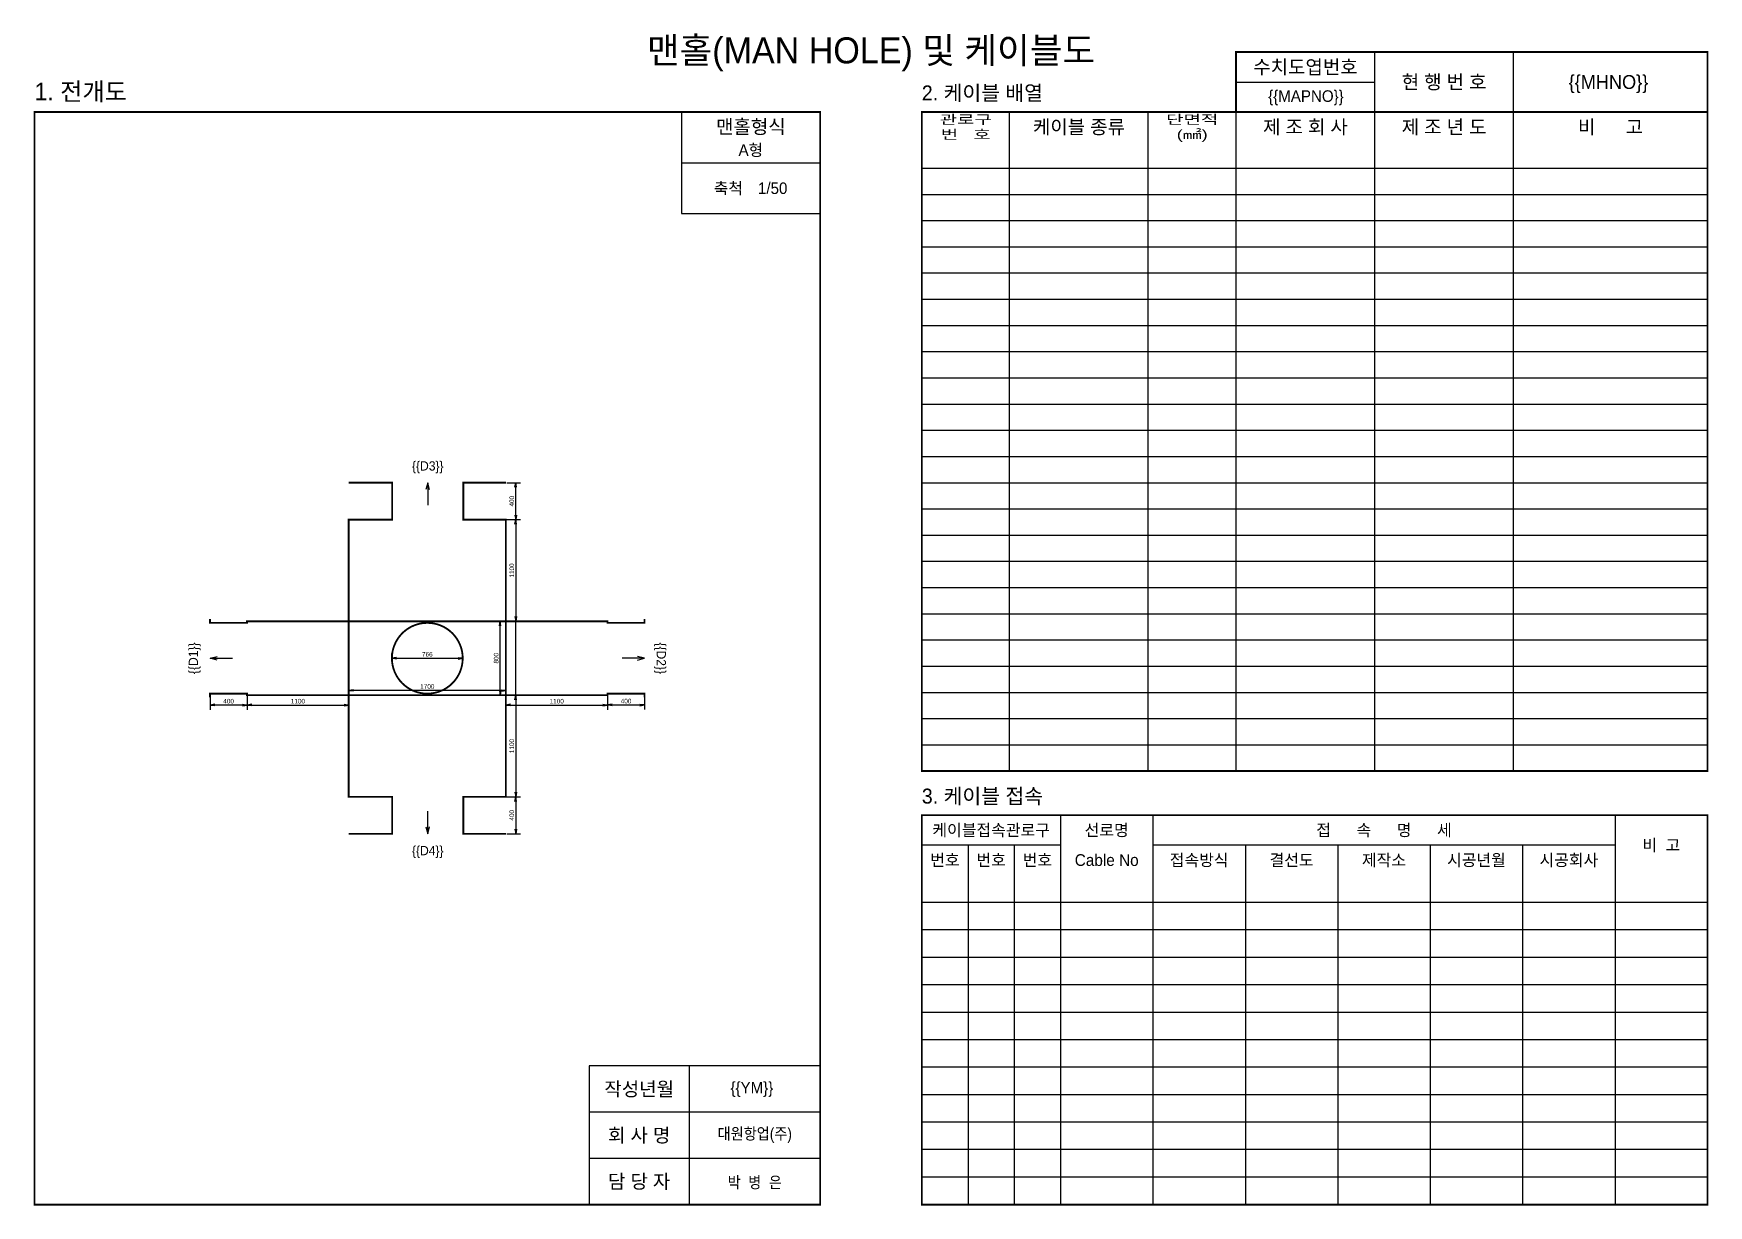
# Model space of a CAD drawing. Extents: x 135919 to 154040, y -156401 to -143717.
import ezdxf
from ezdxf.enums import TextEntityAlignment as Align

# ---------------------------------------------------------------- set-up
doc = ezdxf.new("R2010")
doc.units = 0
doc.header["$LTSCALE"] = 300
doc.linetypes.add('DASHED2', pattern=[0.375, 0.25, -0.125])
for name, color, linetype in [('arrow', 5, 'Continuous'), ('Attr', 7, 'Continuous'), ('con', 7, 'Continuous'), ('Dim', 5, 'Continuous'), ('FORM', 5, 'Continuous'), ('Form_Text', 7, 'Continuous'), ('mh', 7, 'Continuous')]:
    doc.layers.add(name, color=color, linetype=linetype)
doc.styles.add('Attr', font='')
doc.styles.add('DIM', font='')
doc.styles.add('Form_Text', font='')
doc.styles.get('Attr').set_extended_font_data('굴림')
doc.styles.get('DIM').set_extended_font_data('굴림')
doc.styles.get('Form_Text').set_extended_font_data('돋움')
doc.dimstyles.new('hjmh', dxfattribs={"dimscale": 0, "dimtxt": 50, "dimasz": 50, "dimexe": 50, "dimexo": 10, "dimgap": 17, "dimtad": 1, "dimdec": 0, "dimtxsty": 'DIM', "dimblk": 'OPEN', "dimcen": 2.5, "dimclrd": 5, "dimclre": 5, "dimclrt": 5, "dimazin": 3, "dimtfac": 10, "dimtdec": 0, "dimtmove": 2, "dimatfit": 3, "dimldrblk": 'OPEN'})

# ---------------------------------------------------------------- blocks, each defined once
blk = doc.blocks.new('_Open')
at = {"color": 0, "linetype": 'ByBlock', "lineweight": -2}
for p, q in [((-1, 0.17), (0, 0)), ((-1, -0.17), (0, 0)), ((0, 0), (-1, 0))]:
    blk.add_line(p, q, dxfattribs=at)
blk = doc.blocks.new('*D2')
at = {"layer": 'Defpoints', "color": 0, "transparency": 16777216}
for p in [(140968, -150078), (141030, -150078), (141030, -150878)]:
    blk.add_point(p, dxfattribs=at)
at = {"layer": 'Dim', "color": 5, "lineweight": -2, "transparency": 16777216}
for p, q in [((141020, -150078), (140918, -150078)), ((140968, -150828), (140968, -150128)), ((141020, -150878), (140918, -150878))]:
    blk.add_line(p, q, dxfattribs=at)
at = {"layer": 'Dim', "color": 5, "lineweight": -2, "transparency": 16777216, "xscale": 50, "yscale": 50, "zscale": 50}
for p, rotation in [((140968, -150078), 90), ((140968, -150878), 270)]:
    blk.add_blockref('_Open', p, dxfattribs=dict(at, rotation=rotation))
at = {"layer": 'Dim', "color": 5, "transparency": 16777216, "insert": (140925, -150478), "char_height": 50, "attachment_point": 5, "rotation": 90, "style": 'DIM'}
blk.add_mtext('\\A1;800', dxfattribs=at)
blk = doc.blocks.new('*D3')
at = {"layer": 'Defpoints', "color": 0, "transparency": 16777216}
for p in [(139330, -150827), (139330, -150868), (141030, -150878)]:
    blk.add_point(p, dxfattribs=at)
at = {"layer": 'Dim', "color": 5, "lineweight": -2, "transparency": 16777216}
for p, q in [((139330, -150858), (139330, -150777)), ((140980, -150827), (139380, -150827)), ((141030, -150868), (141030, -150777))]:
    blk.add_line(p, q, dxfattribs=at)
at = {"layer": 'Dim', "color": 5, "lineweight": -2, "transparency": 16777216, "xscale": 50, "yscale": 50, "zscale": 50, "rotation": 180}
blk.add_blockref('_Open', (139330, -150827), dxfattribs=at)
at = {"layer": 'Dim', "color": 5, "lineweight": -2, "transparency": 16777216, "xscale": 50, "yscale": 50, "zscale": 50}
blk.add_blockref('_Open', (141030, -150827), dxfattribs=at)
at = {"layer": 'Dim', "color": 5, "transparency": 16777216, "insert": (140180, -150784), "char_height": 50, "attachment_point": 5, "style": 'DIM'}
blk.add_mtext('\\A1;1700', dxfattribs=at)
blk = doc.blocks.new('arrow')
at = {"layer": 'Dim', "color": 0}
blk.add_line((-150, 0), (-487, 0), dxfattribs=at)
at = {"layer": 'Dim', "color": 0, "linetype": 'ByBlock'}
for p, q in [((-150, 40), (0, 0)), ((0, 0), (-150, -40)), ((0, 0), (-150, 0))]:
    blk.add_line(p, q, dxfattribs=at)
blk = doc.blocks.new('*D4')
at = {"layer": 'Defpoints', "color": 0, "transparency": 16777216}
for p in [(139797, -150478), (140563, -150478), (140563, -150478)]:
    blk.add_point(p, dxfattribs=at)
at = {"layer": 'mh', "color": 5, "lineweight": -2, "transparency": 16777216}
for p, q in [((139797, -150468), (139797, -150428)), ((139847, -150478), (140513, -150478)), ((140563, -150468), (140563, -150428))]:
    blk.add_line(p, q, dxfattribs=at)
at = {"layer": 'mh', "color": 5, "lineweight": -2, "transparency": 16777216, "xscale": 50, "yscale": 50, "zscale": 50, "rotation": 180}
blk.add_blockref('_Open', (139797, -150478), dxfattribs=at)
at = {"layer": 'mh', "color": 5, "lineweight": -2, "transparency": 16777216, "xscale": 50, "yscale": 50, "zscale": 50}
blk.add_blockref('_Open', (140563, -150478), dxfattribs=at)
at = {"layer": 'mh', "color": 5, "transparency": 16777216, "insert": (140180, -150436), "char_height": 50, "attachment_point": 5, "style": 'DIM'}
blk.add_mtext('\\A1;766', dxfattribs=at)
blk = doc.blocks.new('*D5')
at = {"layer": 'Defpoints', "color": 0, "transparency": 16777216}
for p in [(141030, -150878), (141030, -151978), (141137, -151978)]:
    blk.add_point(p, dxfattribs=at)
at = {"layer": 'Dim', "color": 5, "lineweight": -2, "transparency": 16777216}
for p, q in [((141040, -150878), (141187, -150878)), ((141137, -150928), (141137, -151928)), ((141040, -151978), (141187, -151978))]:
    blk.add_line(p, q, dxfattribs=at)
at = {"layer": 'Dim', "color": 5, "lineweight": -2, "transparency": 16777216, "xscale": 50, "yscale": 50, "zscale": 50}
for p, rotation in [((141137, -150878), 90), ((141137, -151978), 270)]:
    blk.add_blockref('_Open', p, dxfattribs=dict(at, rotation=rotation))
at = {"layer": 'Dim', "color": 5, "transparency": 16777216, "insert": (141094, -151428), "char_height": 50, "attachment_point": 5, "rotation": 90, "style": 'DIM'}
blk.add_mtext('\\A1;1100', dxfattribs=at)
blk = doc.blocks.new('*D6')
at = {"layer": 'Defpoints', "color": 0, "transparency": 16777216}
for p in [(141030, -151978), (141030, -152378), (141137, -152378)]:
    blk.add_point(p, dxfattribs=at)
at = {"layer": 'Dim', "color": 5, "lineweight": -2, "transparency": 16777216}
for p, q in [((141040, -151978), (141187, -151978)), ((141137, -152028), (141137, -152328)), ((141040, -152378), (141187, -152378))]:
    blk.add_line(p, q, dxfattribs=at)
at = {"layer": 'Dim', "color": 5, "lineweight": -2, "transparency": 16777216, "xscale": 50, "yscale": 50, "zscale": 50}
for p, rotation in [((141137, -151978), 90), ((141137, -152378), 270)]:
    blk.add_blockref('_Open', p, dxfattribs=dict(at, rotation=rotation))
at = {"layer": 'Dim', "color": 5, "transparency": 16777216, "insert": (141094, -152178), "char_height": 50, "attachment_point": 5, "rotation": 90, "style": 'DIM'}
blk.add_mtext('\\A1;400', dxfattribs=at)
blk = doc.blocks.new('*D7')
at = {"layer": 'Defpoints', "color": 0, "transparency": 16777216}
for p in [(141030, -150878), (142130, -150878), (142130, -150985)]:
    blk.add_point(p, dxfattribs=at)
at = {"layer": 'Dim', "color": 5, "lineweight": -2, "transparency": 16777216}
for p, q in [((141030, -150888), (141030, -151035)), ((142130, -150888), (142130, -151035)), ((141080, -150985), (142080, -150985))]:
    blk.add_line(p, q, dxfattribs=at)
at = {"layer": 'Dim', "color": 5, "lineweight": -2, "transparency": 16777216, "xscale": 50, "yscale": 50, "zscale": 50, "rotation": 180}
blk.add_blockref('_Open', (141030, -150985), dxfattribs=at)
at = {"layer": 'Dim', "color": 5, "lineweight": -2, "transparency": 16777216, "xscale": 50, "yscale": 50, "zscale": 50}
blk.add_blockref('_Open', (142130, -150985), dxfattribs=at)
at = {"layer": 'Dim', "color": 5, "transparency": 16777216, "insert": (141580, -150943), "char_height": 50, "attachment_point": 5, "style": 'DIM'}
blk.add_mtext('\\A1;1100', dxfattribs=at)
blk = doc.blocks.new('*D8')
at = {"layer": 'Defpoints', "color": 0, "transparency": 16777216}
for p in [(142130, -150861), (142530, -150861), (142530, -150984)]:
    blk.add_point(p, dxfattribs=at)
at = {"layer": 'Dim', "color": 5, "lineweight": -2, "transparency": 16777216}
for p, q in [((142130, -150871), (142130, -151034)), ((142530, -150871), (142530, -151034)), ((142180, -150984), (142480, -150984))]:
    blk.add_line(p, q, dxfattribs=at)
at = {"layer": 'Dim', "color": 5, "lineweight": -2, "transparency": 16777216, "xscale": 50, "yscale": 50, "zscale": 50, "rotation": 180}
blk.add_blockref('_Open', (142130, -150984), dxfattribs=at)
at = {"layer": 'Dim', "color": 5, "lineweight": -2, "transparency": 16777216, "xscale": 50, "yscale": 50, "zscale": 50}
blk.add_blockref('_Open', (142530, -150984), dxfattribs=at)
at = {"layer": 'Dim', "color": 5, "transparency": 16777216, "insert": (142330, -150942), "char_height": 50, "attachment_point": 5, "style": 'DIM'}
blk.add_mtext('\\A1;400', dxfattribs=at)
blk = doc.blocks.new('*D9')
at = {"layer": 'Defpoints', "color": 0, "transparency": 16777216}
for p in [(138230, -150878), (139330, -150878), (139330, -150985)]:
    blk.add_point(p, dxfattribs=at)
at = {"layer": 'Dim', "color": 5, "lineweight": -2, "transparency": 16777216}
for p, q in [((138230, -150888), (138230, -151035)), ((139330, -150888), (139330, -151035)), ((138280, -150985), (139280, -150985))]:
    blk.add_line(p, q, dxfattribs=at)
at = {"layer": 'Dim', "color": 5, "lineweight": -2, "transparency": 16777216, "xscale": 50, "yscale": 50, "zscale": 50, "rotation": 180}
blk.add_blockref('_Open', (138230, -150985), dxfattribs=at)
at = {"layer": 'Dim', "color": 5, "lineweight": -2, "transparency": 16777216, "xscale": 50, "yscale": 50, "zscale": 50}
blk.add_blockref('_Open', (139330, -150985), dxfattribs=at)
at = {"layer": 'Dim', "color": 5, "transparency": 16777216, "insert": (138780, -150943), "char_height": 50, "attachment_point": 5, "style": 'DIM'}
blk.add_mtext('\\A1;1100', dxfattribs=at)
blk = doc.blocks.new('*D10')
at = {"layer": 'Defpoints', "color": 0, "transparency": 16777216}
for p in [(137830, -150878), (138230, -150878), (137830, -150985)]:
    blk.add_point(p, dxfattribs=at)
at = {"layer": 'Dim', "color": 5, "lineweight": -2, "transparency": 16777216}
for p, q in [((137830, -150888), (137830, -151035)), ((138230, -150888), (138230, -151035)), ((138180, -150985), (137880, -150985))]:
    blk.add_line(p, q, dxfattribs=at)
at = {"layer": 'Dim', "color": 5, "lineweight": -2, "transparency": 16777216, "xscale": 50, "yscale": 50, "zscale": 50, "rotation": 180}
blk.add_blockref('_Open', (137830, -150985), dxfattribs=at)
at = {"layer": 'Dim', "color": 5, "lineweight": -2, "transparency": 16777216, "xscale": 50, "yscale": 50, "zscale": 50}
blk.add_blockref('_Open', (138230, -150985), dxfattribs=at)
at = {"layer": 'Dim', "color": 5, "transparency": 16777216, "insert": (138030, -150943), "char_height": 50, "attachment_point": 5, "style": 'DIM'}
blk.add_mtext('\\A1;400', dxfattribs=at)
blk = doc.blocks.new('*D11')
at = {"layer": 'Defpoints', "color": 0, "transparency": 16777216}
for p in [(141030, -148978), (141030, -150078), (141137, -150078)]:
    blk.add_point(p, dxfattribs=at)
at = {"layer": 'Dim', "color": 5, "lineweight": -2, "transparency": 16777216}
for p, q in [((141040, -148978), (141187, -148978)), ((141137, -149028), (141137, -150028)), ((141040, -150078), (141187, -150078))]:
    blk.add_line(p, q, dxfattribs=at)
at = {"layer": 'Dim', "color": 5, "lineweight": -2, "transparency": 16777216, "xscale": 50, "yscale": 50, "zscale": 50}
for p, rotation in [((141137, -148978), 90), ((141137, -150078), 270)]:
    blk.add_blockref('_Open', p, dxfattribs=dict(at, rotation=rotation))
at = {"layer": 'Dim', "color": 5, "transparency": 16777216, "insert": (141094, -149528), "char_height": 50, "attachment_point": 5, "rotation": 90, "style": 'DIM'}
blk.add_mtext('\\A1;1100', dxfattribs=at)
blk = doc.blocks.new('*D12')
at = {"layer": 'Defpoints', "color": 0, "transparency": 16777216}
for p in [(141030, -148578), (141137, -148578), (141030, -148978)]:
    blk.add_point(p, dxfattribs=at)
at = {"layer": 'Dim', "color": 5, "lineweight": -2, "transparency": 16777216}
for p, q in [((141040, -148578), (141187, -148578)), ((141137, -148928), (141137, -148628)), ((141040, -148978), (141187, -148978))]:
    blk.add_line(p, q, dxfattribs=at)
at = {"layer": 'Dim', "color": 5, "lineweight": -2, "transparency": 16777216, "xscale": 50, "yscale": 50, "zscale": 50}
for p, rotation in [((141137, -148578), 90), ((141137, -148978), 270)]:
    blk.add_blockref('_Open', p, dxfattribs=dict(at, rotation=rotation))
at = {"layer": 'Dim', "color": 5, "transparency": 16777216, "insert": (141094, -148778), "char_height": 50, "attachment_point": 5, "rotation": 90, "style": 'DIM'}
blk.add_mtext('\\A1;400', dxfattribs=at)

msp = doc.modelspace()

# ---------------------------------------------------------------- linework, layer by layer
at = {"layer": 'con', "lineweight": 0, "const_width": 20}
for points in [[(139329.9, -150078.2), (139329.9, -148978.2), (139799.9, -148978.2), (139799.9, -148578.2), (139329.9, -148578.2)], [(141029.9, -150078.2), (141029.9, -148978.2), (140569.9, -148978.2), (140569.9, -148578.2), (141029.9, -148578.2)], [(139329.9, -150878.2), (139329.9, -151978.2), (139799.9, -151978.2), (139799.9, -152378.2), (139329.9, -152378.2)], [(141029.9, -152378.2), (140569.9, -152378.2), (140569.9, -151978.2), (141029.9, -151978.2), (141029.9, -150878.2)]]:
    msp.add_lwpolyline(points, dxfattribs=at)
at = {"layer": 'con', "lineweight": 0}
for points in [[(139329.9, -150078.2, 20, 20, 0), (138229.9, -150078.2, 20, 20, 0), (138229.9, -150095.2, 20, 20, 0), (137829.9, -150095.2, 20, 20, 0), (137829.9, -150054.2, 0, 0, 0)], [(141029.9, -150078.2, 20, 20, 0), (142129.9, -150078.2, 20, 20, 0), (142129.9, -150095.2, 20, 20, 0), (142529.9, -150095.2, 20, 20, 0), (142529.9, -150054.2, 0, 0, 0)], [(139329.9, -150878.2, 20, 20, 0), (138229.9, -150878.2, 20, 20, 0), (138229.9, -150861.2, 20, 20, 0), (137829.9, -150861.2, 20, 20, 0), (137829.9, -150902.3, 0, 0, 0)], [(141029.9, -150878.2, 20, 20, 0), (142129.9, -150878.2, 20, 20, 0), (142129.9, -150861.2, 20, 20, 0), (142529.9, -150861.2, 20, 20, 0), (142529.9, -150902.3, 0, 0, 0)]]:
    msp.add_lwpolyline(points, format="xyseb", dxfattribs=at)
at = {"layer": 'con', "lineweight": 0, "const_width": 20}
msp.add_lwpolyline([(141029.9, -150078.2), (139329.9, -150078.2), (139329.9, -150878.2), (141029.9, -150878.2)], close=True, dxfattribs=at)
at = {"layer": 'Dim'}
msp.add_lwpolyline([(141136.9, -150928.2), (141136.9, -150078.2)], dxfattribs=at)
at = {"layer": 'FORM', "linetype": 'Continuous'}
for points, const_width in [([(148929.9, -144566.2), (148929.9, -143917.9), (150429.9, -143917.9), (154029.9, -143917.9), (154029.9, -144566.2)], 20.8), ([(135929.9, -144566.2), (144429.9, -144566.2), (144429.9, -156390.2), (135929.9, -156390.2), (135929.9, -144566.2)], 20.8), ([(154029.9, -151697.7), (145529.9, -151697.7), (145529.9, -144566.2), (154029.9, -144566.2), (154029.9, -151697.7)], 20.8), ([(145529.9, -144890.4), (154029.9, -144890.4)], 0.0833), ([(145529.9, -156390.2), (154029.9, -156390.2), (154029.9, -152176.1), (145529.9, -152176.1), (145529.9, -156390.2)], 20.8), ([(154029.9, -152824.4), (145529.9, -152824.4)], 0.0833)]:
    msp.add_lwpolyline(points, dxfattribs=dict(at, const_width=const_width))
for points in [[(150429.9, -151697.7), (150429.9, -143917.9)], [(151929.9, -151697.7), (151929.9, -143917.9)], [(148929.9, -144242.1), (150429.9, -144242.1)], [(142929.9, -144566.2), (142929.9, -145116.2), (142929.9, -145666.2), (144429.9, -145666.2)], [(146479.9, -151697.7), (146479.9, -144566.2)], [(147979.9, -151697.7), (147979.9, -144566.2)], [(148929.9, -151697.7), (148929.9, -144566.2)], [(142929.9, -145116.2), (144429.9, -145116.2)], [(145529.9, -145174.2), (154029.9, -145174.2)], [(145529.9, -145457.9), (154029.9, -145457.9)], [(145529.9, -145741.5), (154029.9, -145741.5)], [(145529.9, -146025.2), (154029.9, -146025.2)], [(145529.9, -146308.8), (154029.9, -146308.8)], [(145529.9, -146592.5), (154029.9, -146592.5)], [(145529.9, -146876.1), (154029.9, -146876.1)], [(145529.9, -147159.7), (154029.9, -147159.7)], [(145529.9, -147443.4), (154029.9, -147443.4)], [(145529.9, -147727), (154029.9, -147727)], [(145529.9, -148010.7), (154029.9, -148010.7)], [(145529.9, -148294.3), (154029.9, -148294.3)], [(145529.9, -148578), (154029.9, -148578)], [(145529.9, -148861.6), (154029.9, -148861.6)], [(145529.9, -149145.3), (154029.9, -149145.3)], [(145529.9, -149428.9), (154029.9, -149428.9)], [(145529.9, -149712.6), (154029.9, -149712.6)], [(145529.9, -149996.2), (154029.9, -149996.2)], [(145529.9, -150279.8), (154029.9, -150279.8)], [(145529.9, -150563.5), (154029.9, -150563.5)], [(145529.9, -150847.1), (154029.9, -150847.1)], [(145529.9, -151130.8), (154029.9, -151130.8)], [(145529.9, -151414.4), (154029.9, -151414.4)], [(147029.9, -152176.1), (147029.9, -156390.2)], [(148029.9, -152176.1), (148029.9, -156390.2)], [(153029.9, -152176.1), (153029.9, -156390.2)], [(147029.9, -152500.2), (145529.9, -152500.2)], [(146029.9, -152500.2), (146029.9, -156390.2)], [(146529.9, -152500.2), (146529.9, -156390.2)], [(153029.9, -152500.2), (148029.9, -152500.2)], [(149029.9, -152500.2), (149029.9, -156390.2)], [(150029.9, -152500.2), (150029.9, -156390.2)], [(151029.9, -152500.2), (151029.9, -156390.2)], [(152029.9, -152500.2), (152029.9, -156390.2)], [(154029.9, -153121.7), (145529.9, -153121.7)], [(154029.9, -153418.9), (145529.9, -153418.9)], [(154029.9, -153716.1), (145529.9, -153716.1)], [(154029.9, -154013.2), (145529.9, -154013.2)], [(154029.9, -154310.4), (145529.9, -154310.4)], [(154029.9, -154607.6), (145529.9, -154607.6)], [(144429.9, -154890.2), (141929.9, -154890.2), (141929.9, -156390.2)], [(154029.9, -154904.7), (145529.9, -154904.7)], [(154029.9, -155201.9), (145529.9, -155201.9)], [(144429.9, -155390.2), (141929.9, -155390.2)], [(154029.9, -155499.1), (145529.9, -155499.1)], [(154029.9, -155796.2), (145529.9, -155796.2)], [(144429.9, -155890.2), (141929.9, -155890.2)], [(154029.9, -156093.4), (145529.9, -156093.4)]]:
    msp.add_lwpolyline(points, dxfattribs=at)
at = {"layer": 'FORM'}
msp.add_lwpolyline([(143014.1, -154890.2), (143014.1, -156390.2)], dxfattribs=at)
at = {"layer": 'mh', "linetype": 'DASHED2', "lineweight": 0, "const_width": 19.7}
msp.add_lwpolyline([(140562.9, -150478.2, 1), (139796.9, -150478.2, 1), (140562.9, -150478.2, 1)], format="xyb", dxfattribs=at)

# ---------------------------------------------------------------- block references
at = {"layer": 'arrow', "yscale": 0.5, "zscale": 0.5}
for p, xscale, rotation in [((140184.9, -148578.2), -0.5, 270), ((137829.9, -150478.2), 0.5, 180), ((142529.9, -150478.2), -0.5, 180), ((140184.9, -152378.2), -0.5, 90)]:
    msp.add_blockref('arrow', p, dxfattribs=dict(at, xscale=xscale, rotation=rotation))

# ---------------------------------------------------------------- texts
at = {"layer": 'Attr'}
for s, height, style, p in [('{{MHNO}}', 150, 'Attr', (152957.9, -144242.1)), ('{{MAPNO}}', 125, 'Attr', (149685.1, -144394.3)), ('A형', 125, 'Attr', (143679.9, -144978.7)), ('1/50', 125, 'Attr', (143916.4, -145391.2)), ('{{D3}}', 100, 'DIM', (140184.9, -148396.7)), ('{{D4}}', 100, 'DIM', (140184.9, -152559.8)), ('{{YM}}', 125, 'Attr', (143691.1, -155125))]:
    msp.add_text(s, height=height, dxfattribs=dict(at, style=style)).set_placement(p, align=Align.MIDDLE_CENTER)
at = {"layer": 'Attr', "style": 'DIM'}
for s, rotation, p in [('{{D1}}', 90, (137648.3, -150478.2)), ('{{D2}}', 270, (142711.5, -150478.2))]:
    msp.add_text(s, height=100, rotation=rotation, dxfattribs=at).set_placement(p, align=Align.MIDDLE_CENTER)
at = {"layer": 'Attr', "style": 'Attr', "width": 0.9}
for s, p in [('대원항업(주)', (143722.3, -155623)), ('박  병  은', (143722.3, -156150))]:
    msp.add_text(s, height=125, dxfattribs=at).set_placement(p, align=Align.MIDDLE_CENTER)
at = {"layer": 'Form_Text', "style": 'Form_Text'}
for s, height, p in [('맨홀(MAN HOLE) 및 케이블도', 281.637, (144979.9, -143899.6)), ('수치도엽번호', 150, (149679.9, -144080)), ('현 행 번 호', 150, (151179.9, -144242.1)), ('맨홀형식', 150, (143679.9, -144725.9)), ('케이블 종류', 150, (147229.9, -144728.3)), ('제 조 회 사', 150, (149679.9, -144728.3)), ('제 조 년 도', 150, (151179.9, -144728.3)), ('비      고', 150, (152979.9, -144728.3)), ('축척', 125, (143436.5, -145391.2)), ('작성년월', 150, (142472, -155140.2)), ('회 사 명', 150, (142472, -155640.2)), ('담 당 자', 150, (142472, -156140.2))]:
    msp.add_text(s, height=height, dxfattribs=at).set_placement(p, align=Align.MIDDLE_CENTER)
for s, height, p in [('1. 전개도', 191.67, (135929.9, -144441.2)), ('2. 케이블 배열', 161.94, (145529.9, -144441.2)), ('3. 케이블 접속', 161.94, (145529.9, -152051.1))]:
    msp.add_text(s, height=height, dxfattribs=at).set_placement(p)
at = {"layer": 'Form_Text', "style": 'Form_Text', "width": 1.5}
for s, p in [('관로구', (146004.9, -144647.3)), ('단면적', (148454.9, -144647.3)), ('번   호', (146004.9, -144809.4)), ('(㎟)', (148454.9, -144809.4))]:
    msp.add_text(s, height=100, dxfattribs=at).set_placement(p, align=Align.MIDDLE_CENTER)
at = {"layer": 'Form_Text', "linetype": 'Continuous', "style": 'Attr'}
for s, height, p in [('케이블접속관로구', 126.74, (146279.9, -152338.2)), ('선로명', 126.74, (147529.9, -152338.2)), ('접      속      명      세', 126.736, (150529.9, -152338.2)), ('비  고', 126.74, (153529.9, -152500.2)), ('번호', 126.74, (145779.9, -152662.3)), ('번호', 126.74, (146279.9, -152662.3)), ('번호', 126.74, (146779.9, -152662.3)), ('Cable No', 126.74, (147529.9, -152662.3)), ('접속방식', 126.74, (148529.9, -152662.3)), ('결선도', 126.74, (149529.9, -152662.3)), ('제작소', 126.74, (150529.9, -152662.3)), ('시공년월', 126.74, (151529.9, -152662.3)), ('시공회사', 126.74, (152529.9, -152662.3))]:
    msp.add_text(s, height=height, dxfattribs=at).set_placement(p, align=Align.MIDDLE_CENTER)

# ---------------------------------------------------------------- dimensions: what is measured, and where the dimension line sits
at = {"layer": 'Dim'}
for p1, p2, distance, picture, middle in [((141029.9, -148978.2), (141029.9, -148578.2), -107, '*D12', (141094.3, -148778.2)), ((141029.9, -148978.2), (141029.9, -150078.2), 107, '*D11', (141094.2, -149528.2)), ((138229.9, -150878.2), (137829.9, -150878.2), 107.2, '*D10', (138029.9, -150942.8)), ((138229.9, -150878.2), (139329.9, -150878.2), -107.2, '*D9', (138779.9, -150942.8)), ((141029.9, -150878.2), (141029.9, -151978.2), 107, '*D5', (141094.2, -151428.2)), ((141029.9, -150878.2), (142129.9, -150878.2), -107.2, '*D7', (141579.9, -150942.8)), ((142129.9, -150861.2), (142529.9, -150861.2), -123.1, '*D8', (142329.9, -150941.6)), ((141029.9, -151978.2), (141029.9, -152378.2), 107, '*D6', (141094.3, -152178.2))]:
    dim = msp.add_aligned_dim(p1=p1, p2=p2, distance=distance, dimstyle='hjmh', override={"dimscale": 1}, dxfattribs=at)
    dim.commit()
    dim.dimension.update_dxf_attribs({"geometry": picture, "text_midpoint": middle})
for base, p2, angle, picture, middle in [((140967.8, -150078.2), (141029.9, -150078.2), 270, '*D2', (140925.2, -150478.2)), ((139329.9, -150826.8), (139329.9, -150868.2), 180, '*D3', (140179.9, -150784.1))]:
    dim = msp.add_linear_dim(base=base, p1=(141029.9, -150878.2), p2=p2, angle=angle, dimstyle='hjmh', override={"dimscale": 1}, dxfattribs=at)
    dim.commit()
    dim.dimension.update_dxf_attribs({"geometry": picture, "text_midpoint": middle})
at = {"layer": 'mh', "color": 1}
dim = msp.add_aligned_dim(p1=(139796.9, -150478.2), p2=(140562.9, -150478.2), distance=0, dimstyle='hjmh', override={"dimscale": 1}, dxfattribs=at)
dim.commit()
dim.dimension.update_dxf_attribs({"geometry": '*D4', "text_midpoint": (140179.9, -150435.6)})

doc.saveas('drawing.dxf')
